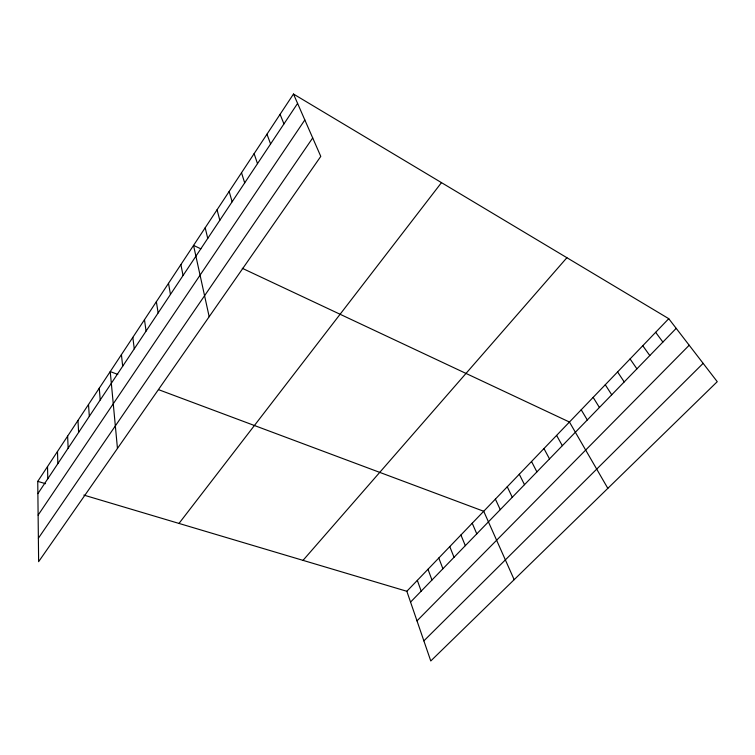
<?xml version="1.0" encoding="UTF-8"?>
<svg xmlns="http://www.w3.org/2000/svg" width="755" height="755" viewBox="0 0 755 755"><rect width="100%" height="100%" fill="white"/><g stroke="black" fill="none" stroke-linecap="round" stroke-linejoin="round"><path stroke-width="1.13" d="M293.487 94.035L320.781 156.398L38.628 561.682L37.75 481.369L293.487 94.035L668.751 318.685L717.25 381.681L430.775 660.965L406.841 591.278L83.833 495.091M37.882 493.647L297.593 103.407M38.118 515.127L304.831 119.951M38.373 538.24L312.702 137.939M179.001 523.423L441.477 182.625M303.029 560.361L566.892 257.71M406.841 591.278L668.751 318.685M410.56 602.084L676.197 328.359M417.005 620.855L689.192 345.243M423.876 640.863L703.141 363.353M37.75 481.369L45.555 483.691M117.799 374.414L110.23 371.583L117.459 448.442M158.531 389.646L483.719 511.267L514.164 579.67M200.868 248.839L193.544 245.403L209.173 316.713M242.28 268.299L569.449 422.036L607.841 488.353M655.661 332.313L662.89 342.062M642.769 345.724L649.8 355.558M630.076 358.936L636.909 368.836M617.581 371.941L624.225 381.917M605.274 384.748L611.729 394.789M593.147 397.366L599.423 407.474M581.208 409.795L587.305 419.959M556.605 435.409L562.333 445.686M543.959 448.564L549.508 458.898M531.529 461.503L536.899 471.894M519.289 474.244L524.489 484.682M507.247 486.777L512.277 497.271M495.393 499.121L500.254 509.653M472.224 523.224L476.782 533.842M460.918 535.002L465.316 545.657M280.096 114.316L283.946 123.905M449.772 546.601L454.029 557.284M438.797 558.02L442.911 568.741M427.991 569.27L431.964 580.019M266.968 134.192L270.592 143.978M417.336 580.359L421.177 591.137M254.114 153.661L257.502 163.646M241.515 172.744L244.686 182.908M229.171 191.449L232.125 201.783M217.062 209.786L219.818 220.281M205.19 227.765L207.748 238.41M180.889 264.571L183.05 275.518M168.497 283.333L170.47 294.431M156.361 301.717L158.144 312.947M144.479 319.724L146.074 331.077M132.833 337.362L134.258 348.838M121.423 354.642L122.678 366.232M99.264 388.193L100.217 399.99M88.514 404.482L89.317 416.373M77.973 420.45L78.624 432.426M67.629 436.116L68.148 448.177M57.484 451.481L57.861 463.627M47.527 466.562L47.782 478.783"/></g></svg>
